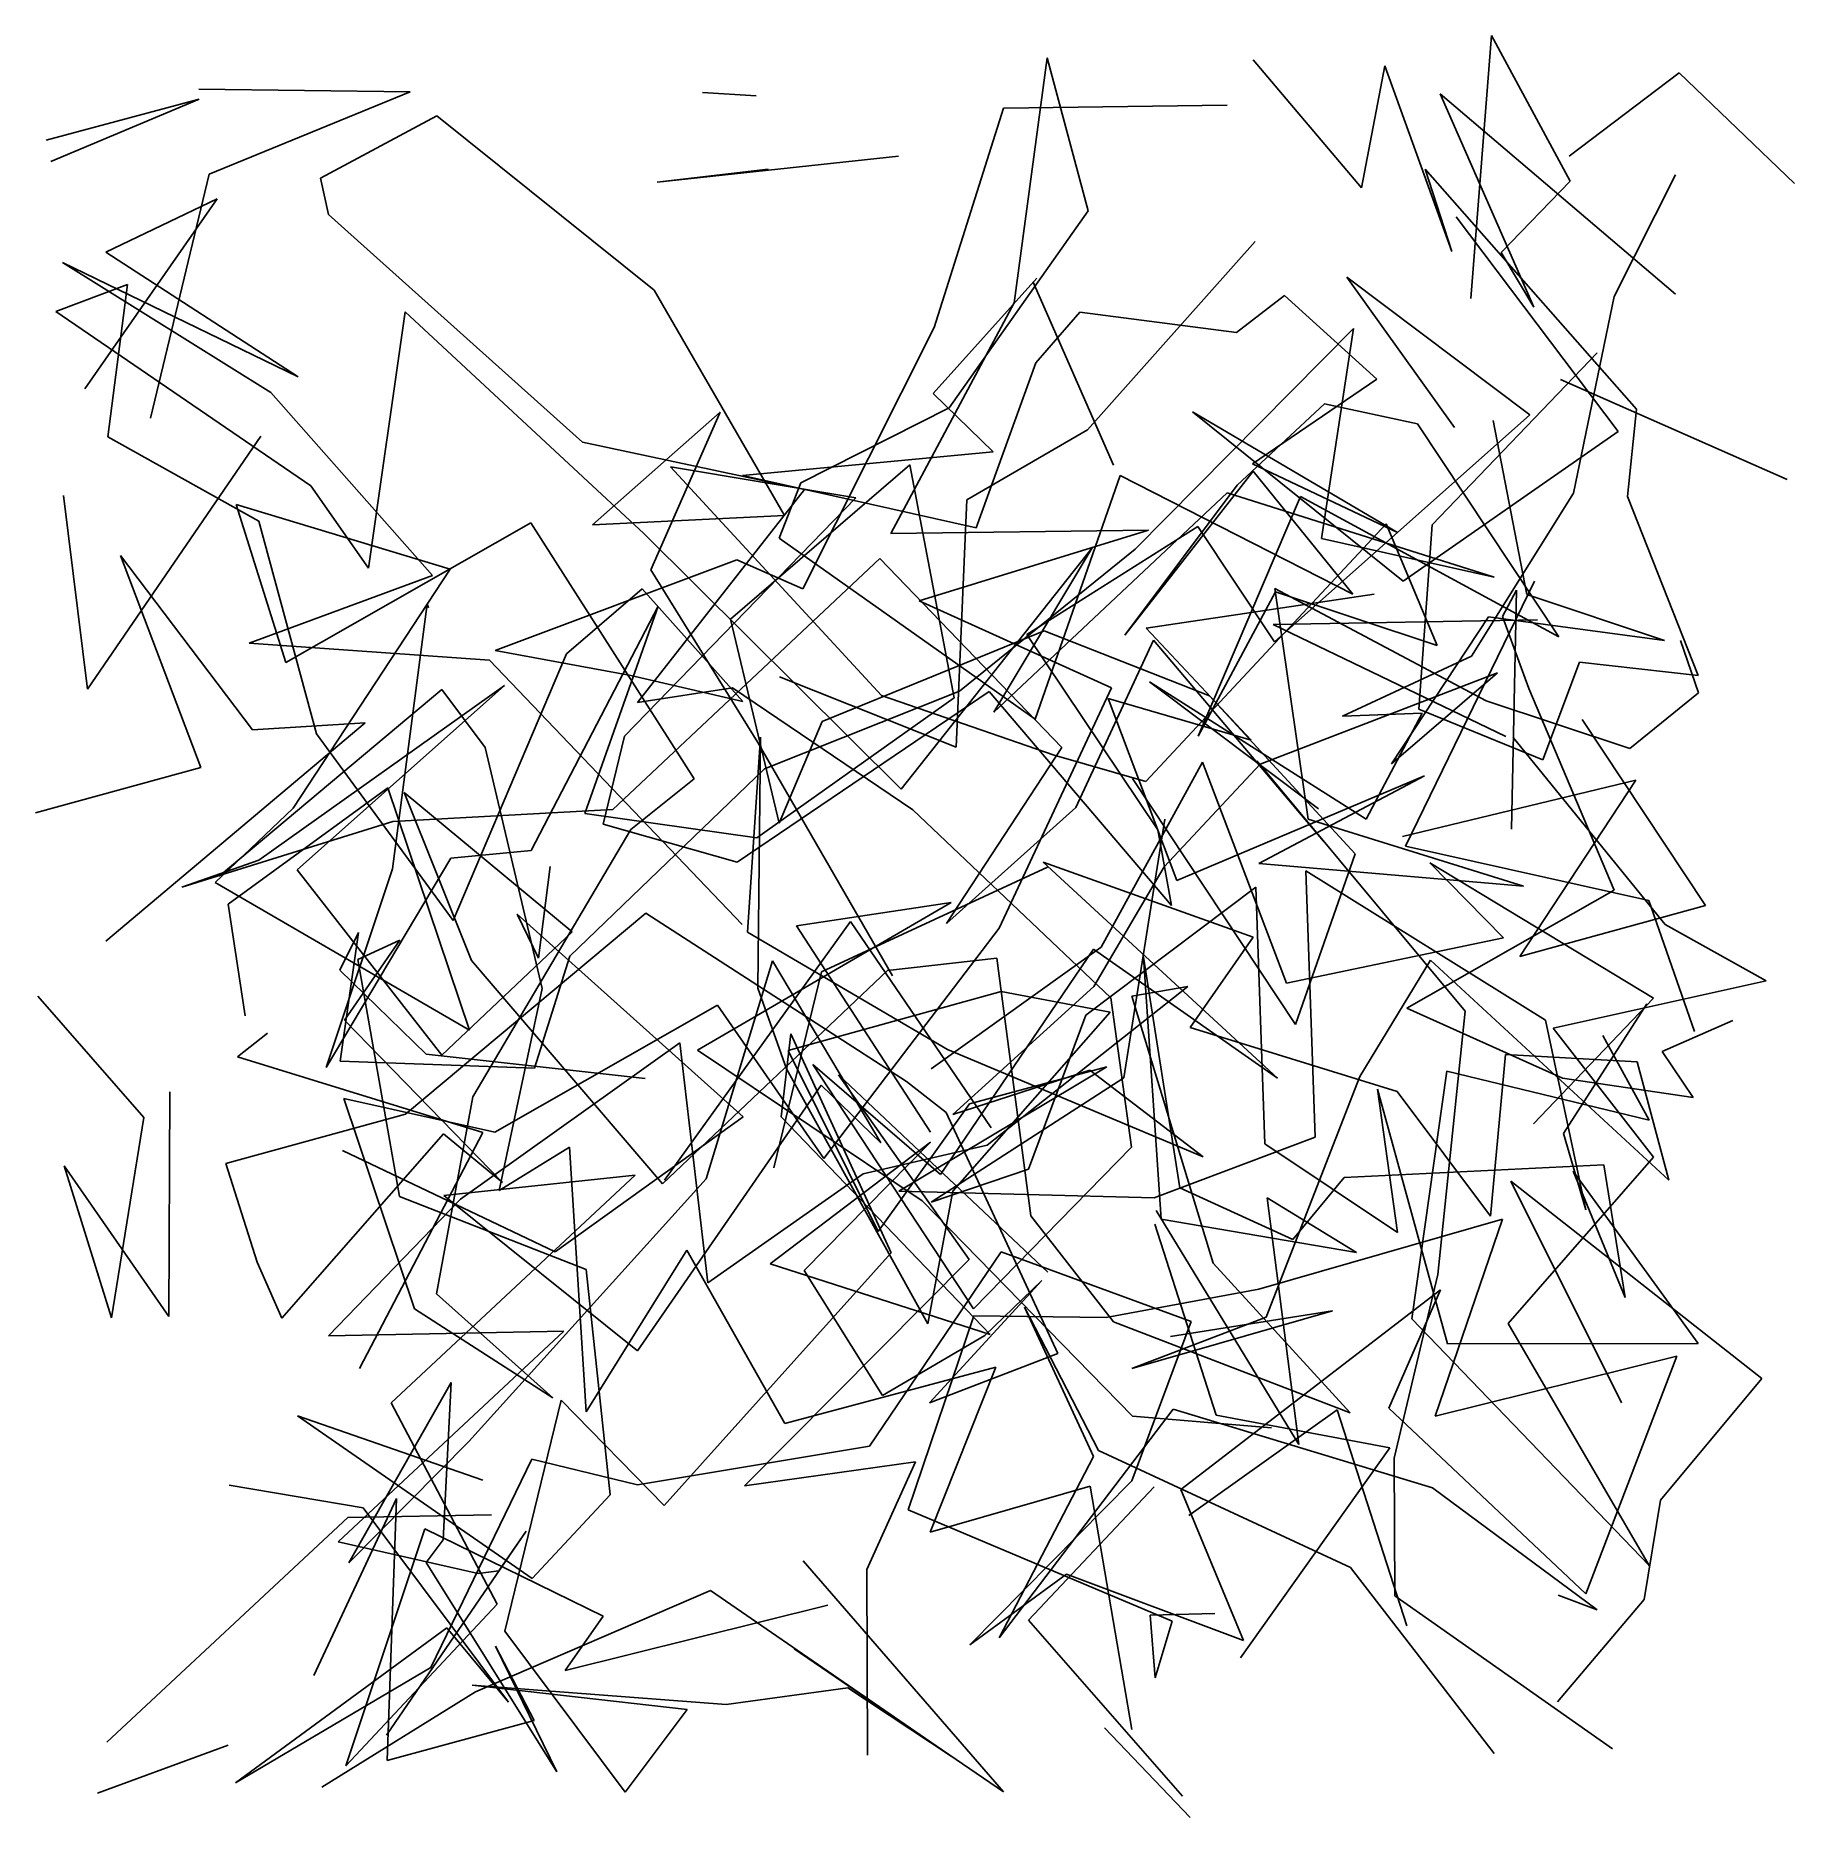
# Model space of a CAD drawing. Header units: metres. Extents: x -0.499 to 0.488, y -0.5 to 0.5.
import ezdxf

# ---------------------------------------------------------------- set-up
doc = ezdxf.new("R2010")
doc.units = ezdxf.units.M

msp = doc.modelspace()

# ---------------------------------------------------------------- linework, layer by layer
at = {"color": 30}
for p, q in [((0.30637, 0.35199, -0.1684), (0.31804, 0.49952, -0.0576)), ((0.31804, 0.49952, -0.0576), (0.36209, 0.41783, 0.03623)), ((0.34179, 0.34726, -0.21734), (0.28926, 0.46695, -0.3069)), ((0.28926, 0.46695, -0.3069), (0.42131, 0.35447, -0.20211)), ((0.36209, 0.41783, 0.03623), (0.3234, 0.3779, -0.10328)), ((0.3234, 0.3779, -0.10328), (0.34179, 0.34726, -0.21734))]:
    msp.add_line(p, q, dxfattribs=at)
at = {"color": 38}
for p, q in [((0.0687, 0.48709, 0.20788), (0.05021, 0.34973, 0.20977)), ((0.09165, 0.40116, 0.35145), (0.0687, 0.48709, 0.20788)), ((0.01368, 0.29076, 0.45406), (0.09165, 0.40116, 0.35145)), ((0.29718, 0.27963, 0.15848), (0.2368, 0.36405, 0.28492)), ((0.2368, 0.36405, 0.28492), (0.33943, 0.28684, 0.28455)), ((0.05021, 0.34973, 0.20977), (-0.01902, 0.22021, 0.13322)), ((-0.06953, 0.24876, 0.39504), (0.01368, 0.29076, 0.45406)), ((0.22438, 0.29293, 0.08311), (0.17533, 0.24737, -0.01612)), ((0.27644, 0.28168, 0.06188), (0.22438, 0.29293, 0.08311)), ((0.33943, 0.28684, 0.28455), (0.19634, 0.15955, 0.14381)), ((0.3557, 0.16228, 0.06658), (0.27644, 0.28168, 0.06188)), ((-0.03864, 0.24022, -0.08734), (-0.14267, 0.2576, 0.00273)), ((-0.14267, 0.2576, 0.00273), (-0.02413, 0.12936, 0.11441)), ((0.10961, 0.25279, 0.34361), (0.06207, 0.1161, 0.33889)), ((0.24028, 0.18627, 0.23589), (0.10961, 0.25279, 0.34361)), ((0.11238, 0.16315, 0.11071), (0.18428, 0.25524, 0.15584)), ((0.18428, 0.25524, 0.15584), (0.24028, 0.18627, 0.23589)), ((-0.16838, 0.10664, 0.0311), (-0.03864, 0.24022, -0.08734)), ((-0.08169, 0.21755, 0.37444), (-0.06953, 0.24876, 0.39504)), ((0.17533, 0.24737, -0.01612), (0.11238, 0.16315, 0.11071)), ((0.15341, 0.10659, 0.01118), (0.21094, 0.24102, 0.06251)), ((0.21094, 0.24102, 0.06251), (0.3557, 0.16228, 0.06658)), ((-0.35829, 0.14796, -0.1157), (-0.38625, 0.23644, -0.18396)), ((-0.38625, 0.23644, -0.18396), (-0.26625, 0.20027, -0.1157)), ((-0.22098, 0.22625, -0.04223), (-0.35829, 0.14796, -0.1157)), ((-0.12925, 0.08259, 0.03831), (-0.22098, 0.22625, -0.04223)), ((-0.01902, 0.22021, 0.13322), (0.12559, 0.22215, 0.16787)), ((0.12559, 0.22215, 0.16787), (-0.0031, 0.18239, 0.30452)), ((0.15319, 0.22414, 0.11675), (0.05732, 0.16352, 0.02138)), ((0.12416, 0.08112, 0.06346), (0.25899, 0.22575, 0.13186)), ((0.19634, 0.15955, 0.14381), (0.15319, 0.22414, 0.11675)), ((0.25899, 0.22575, 0.13186), (0.28743, 0.15746, 0.02145)), ((0.06207, 0.1161, 0.33889), (-0.08169, 0.21755, 0.37444)), ((-0.26625, 0.20027, -0.1157), (-0.3543, 0.06615, -0.08433)), ((-0.0031, 0.18239, 0.30452), (0.10491, 0.13363, 0.22709)), ((0.19681, 0.18761, 0.01765), (0.15341, 0.10659, 0.01118)), ((0.28743, 0.15746, 0.02145), (0.19681, 0.18761, 0.01765)), ((0.05732, 0.16352, 0.02138), (0.13078, 0.05394, -0.11115)), ((0.03611, 0.13155, -0.1296), (-0.10512, 0.03597, -0.03419)), ((0.13846, 0.01159, -0.01914), (0.03611, 0.13155, -0.1296)), ((0.10491, 0.13363, 0.22709), (0.04177, -0.00108, 0.37489)), ((-0.02413, 0.12936, 0.11441), (0.07258, 0.09584, 0.12904)), ((-0.18036, 0.05718, -0.08012), (-0.16838, 0.10664, 0.0311)), ((0.07258, 0.09584, 0.12904), (0.12416, 0.08112, 0.06346)), ((-0.1649, 0.05417, 0.01038), (-0.12925, 0.08259, 0.03831)), ((-0.30122, 0.07766, 0.13435), (-0.39072, 0.01236, 0.09099)), ((-0.2553, -0.05839, 0.08482), (-0.30122, 0.07766, 0.13435)), ((-0.3543, 0.06615, -0.08433), (-0.39811, 0.02452, -0.0339)), ((-0.25352, -0.09572, -0.03011), (-0.1649, 0.05417, 0.01038)), ((-0.10512, 0.03597, -0.03419), (-0.18036, 0.05718, -0.08012)), ((0.13078, 0.05394, -0.11115), (0.13846, 0.01159, -0.01914)), ((-0.39811, 0.02452, -0.0339), (-0.2553, -0.05839, 0.08482)), ((-0.39072, 0.01236, 0.09099), (-0.38112, -0.05034, 0.00698)), ((0.04177, -0.00108, 0.37489), (-0.0565, -0.1304, 0.29093)), ((-0.11623, -0.04435, 0.33581), (-0.24112, -0.11553, 0.22675)), ((-0.0565, -0.1304, 0.29093), (-0.11623, -0.04435, 0.33581)), ((-0.24112, -0.11553, 0.22675), (-0.32586, -0.09676, 0.13023)), ((-0.32586, -0.09676, 0.13023), (-0.28619, -0.21469, 0.11634)), ((-0.27379, -0.20627, 0.09553), (-0.25352, -0.09572, -0.03011)), ((-0.20854, -0.26455, -0.01644), (-0.27379, -0.20627, 0.09553)), ((-0.28619, -0.21469, 0.11634), (-0.20854, -0.26455, -0.01644))]:
    msp.add_line(p, q, dxfattribs=at)
at = {"color": 4}
for p, q in [((0.24501, 0.41413, 0.12213), (0.18434, 0.48588, 0.14231)), ((0.25818, 0.48257, -0.02275), (0.24501, 0.41413, 0.12213)), ((0.29569, 0.37848, 0.03219), (0.25818, 0.48257, -0.02275)), ((0.39943, 0.2899, -0.08573), (0.28083, 0.42469, 0.04068)), ((0.28083, 0.42469, 0.04068), (0.29569, 0.37848, 0.03219)), ((0.37723, 0.32166, 0.08203), (0.28463, 0.22502, 0.17718)), ((0.39433, 0.24101, -0.06359), (0.39943, 0.2899, -0.08573)), ((0.43399, 0.14061, 0.07588), (0.39433, 0.24101, -0.06359)), ((0.28463, 0.22502, 0.17718), (0.27721, 0.12169, 0.17835)), ((0.3468, 0.09336, 0.11223), (0.36742, 0.14803, 0.18897)), ((0.36742, 0.14803, 0.18897), (0.43399, 0.14061, 0.07588)), ((0.27721, 0.12169, 0.17835), (0.3468, 0.09336, 0.11223))]:
    msp.add_line(p, q, dxfattribs=at)
at = {"color": 50}
for p, q in [((0.42324, 0.47859, -0.38699), (0.36166, 0.43198, -0.37946)), ((0.48791, 0.4165, -0.37827), (0.42324, 0.47859, -0.38699))]:
    msp.add_line(p, q, dxfattribs=at)
at = {"color": 16}
for p, q in [((-0.49283, 0.44095, 0.10153), (-0.40699, 0.46395, -0.00574)), ((-0.40699, 0.46395, -0.00574), (-0.49029, 0.42884, -0.15446))]:
    msp.add_line(p, q, dxfattribs=at)
at = {"color": 11}
for p, q in [((-0.2887, 0.46792, -0.15712), (-0.40726, 0.46943, -0.239)), ((-0.40138, 0.42177, -0.10375), (-0.2887, 0.46792, -0.15712)), ((-0.43427, 0.28494, 0.02457), (-0.40138, 0.42177, -0.10375))]:
    msp.add_line(p, q, dxfattribs=at)
at = {"color": 55}
msp.add_line((-0.09445, 0.46579, -0.40292), (-0.12458, 0.46762, -0.45233), dxfattribs=at)
at = {"color": 25}
for p, q in [((0.04414, 0.45882, 0.38027), (0.16965, 0.46048, 0.37709)), ((0.00531, 0.33589, 0.35289), (0.04414, 0.45882, 0.38027)), ((-0.48749, 0.34486, -0.23741), (-0.44722, 0.35997, -0.09238)), ((-0.44722, 0.35997, -0.09238), (-0.4582, 0.27441, -0.15217)), ((-0.34434, 0.24705, -0.12894), (-0.48749, 0.34486, -0.23741)), ((-0.29143, 0.34454, -0.13628), (-0.31192, 0.20085, -0.2135)), ((-0.15753, 0.2203, -0.17751), (-0.29143, 0.34454, -0.13628)), ((-0.06835, 0.18922, 0.4415), (0.00531, 0.33589, 0.35289)), ((0.11807, 0.21144, 0.01665), (0.24056, 0.33519, 0.02324)), ((0.24056, 0.33519, 0.02324), (0.22261, 0.21748, -0.02056)), ((-0.4582, 0.27441, -0.15217), (-0.37356, 0.22717, -0.15799)), ((-0.31192, 0.20085, -0.2135), (-0.34434, 0.24705, -0.12894)), ((0.16977, 0.24302, -0.03755), (0.03889, 0.11997, -0.07186)), ((0.31952, 0.19579, -0.11961), (0.16977, 0.24302, -0.03755)), ((-0.37356, 0.22717, -0.15799), (-0.34116, 0.10792, -0.01267)), ((-0.0131, 0.07678, -0.2218), (-0.15753, 0.2203, -0.17751)), ((0.09405, 0.21224, -0.17564), (-0.0131, 0.07678, -0.2218)), ((0.01949, 0.13176, -0.09491), (0.11807, 0.21144, 0.01665)), ((0.03889, 0.11997, -0.07186), (0.09405, 0.21224, -0.17564)), ((0.22261, 0.21748, -0.02056), (0.31952, 0.19579, -0.11961)), ((-0.24096, 0.15456, 0.27234), (-0.10535, 0.2055, 0.35188)), ((-0.10535, 0.2055, 0.35188), (-0.06835, 0.18922, 0.4415)), ((-0.20093, 0.1528, 0.05689), (-0.15844, 0.18915, 0.19071)), ((-0.15844, 0.18915, 0.19071), (-0.102, 0.12609, 0.21085)), ((-0.26442, 0.00318, -0.02575), (-0.20093, 0.1528, 0.05689)), ((-0.16489, 0.14056, 0.27456), (-0.24096, 0.15456, 0.27234)), ((-0.102, 0.12609, 0.21085), (-0.16489, 0.14056, 0.27456)), ((-0.08982, 0.08829, -0.16896), (0.01949, 0.13176, -0.09491)), ((-0.34116, 0.10792, -0.01267), (-0.26442, 0.00318, -0.02575)), ((-0.19908, -0.01687, -0.10686), (-0.08982, 0.08829, -0.16896)), ((-0.32817, -0.02465, 0.08914), (-0.31754, -0.00365, -0.04466)), ((-0.31754, -0.00365, -0.04466), (-0.32781, -0.07565, -0.06662)), ((-0.21881, -0.07968, -0.19039), (-0.19908, -0.01687, -0.10686)), ((-0.27957, -0.0719, -0.02372), (-0.32817, -0.02465, 0.08914)), ((-0.32781, -0.07565, -0.06662), (-0.21881, -0.07968, -0.19039)), ((-0.15677, -0.08545, -0.0835), (-0.27957, -0.0719, -0.02372))]:
    msp.add_line(p, q, dxfattribs=at)
at = {"color": 46}
for p, q in [((-0.27367, 0.45449, 0.149), (-0.33888, 0.41965, 0.19198)), ((-0.15173, 0.35671, 0.27599), (-0.27367, 0.45449, 0.149)), ((-0.33888, 0.41965, 0.19198), (-0.33436, 0.39911, 0.08419)), ((-0.33436, 0.39911, 0.08419), (-0.19187, 0.27149, -0.06425)), ((-0.07858, 0.2304, 0.27862), (-0.15173, 0.35671, 0.27599)), ((-0.11469, 0.28832, 0.08049), (-0.18641, 0.22517, 0.21638)), ((-0.15366, 0.19981, 0.22833), (-0.11469, 0.28832, 0.08049)), ((-0.19187, 0.27149, -0.06425), (-0.06744, 0.24499, 0.01234)), ((-0.06744, 0.24499, 0.01234), (-0.16115, 0.1255, -0.01072)), ((-0.18641, 0.22517, 0.21638), (-0.07858, 0.2304, 0.27862)), ((-0.09352, 0.10308, 0.13245), (-0.15366, 0.19981, 0.22833)), ((-0.16115, 0.1255, -0.01072), (-0.10777, 0.13372, 0.08654)), ((-0.10777, 0.13372, 0.08654), (-0.00663, 0.06517, 0.08638)), ((-0.0181, -0.02792, 0.19922), (-0.09352, 0.10308, 0.13245)), ((-0.00663, 0.06517, 0.08638), (0.1045, -0.04014, 0.22761)), ((0.198, -0.0852, 0.09764), (0.06657, 0.03593, -0.00786)), ((0.06657, 0.03593, -0.00786), (0.18439, -0.00625, 0.12913)), ((0.18439, -0.00625, 0.12913), (0.14886, -0.05682, 0.1845)), ((0.00888, -0.13928, 0.08749), (0.09471, -0.01289, 0.21601)), ((0.09471, -0.01289, 0.21601), (0.198, -0.0852, 0.09764)), ((0.28369, -0.01905, 0.37889), (0.24423, -0.08434, 0.29226)), ((0.41745, -0.14242, 0.30003), (0.28369, -0.01905, 0.37889)), ((0.1045, -0.04014, 0.22761), (0.11601, -0.12394, 0.09763)), ((0.14886, -0.05682, 0.1845), (0.26511, -0.09279, 0.16447)), ((0.0274, -0.21462, 0.0055), (-0.06275, -0.07759, 0.03354)), ((-0.06275, -0.07759, 0.03354), (0.00888, -0.13928, 0.08749)), ((0.3175, -0.16266, 0.15932), (0.32585, -0.07205, 0.24755)), ((0.32585, -0.07205, 0.24755), (0.39974, -0.07605, 0.34588)), ((0.39974, -0.07605, 0.34588), (0.41745, -0.14242, 0.30003)), ((0.24423, -0.08434, 0.29226), (0.19159, -0.2193, 0.40674)), ((0.26511, -0.09279, 0.16447), (0.3175, -0.16266, 0.15932)), ((0.11601, -0.12394, 0.09763), (0.0274, -0.21462, 0.0055)), ((0.11624, -0.24815, 0.3002), (0.22881, -0.21573, 0.38529)), ((0.19159, -0.2193, 0.40674), (0.11624, -0.24815, 0.3002)), ((0.22881, -0.21573, 0.38529), (0.13786, -0.23022, 0.46381))]:
    msp.add_line(p, q, dxfattribs=at)
at = {"color": 35}
for p, q in [((-0.1501, 0.4174, 0.07154), (-0.01471, 0.43191, 0.17201)), ((-0.08774, 0.42468, 0.10104), (-0.1501, 0.4174, 0.07154))]:
    msp.add_line(p, q, dxfattribs=at)
at = {"color": 8}
for p, q in [((0.38683, 0.35311, -0.24787), (0.42124, 0.42141, -0.38491)), ((0.36403, 0.2428, -0.37133), (0.38683, 0.35311, -0.24787)), ((0.3067, 0.15145, -0.26606), (0.36403, 0.2428, -0.37133)), ((0.23448, 0.11784, -0.30217), (0.3067, 0.15145, -0.26606)), ((0.22089, 0.06573, -0.12488), (0.12617, 0.1371, -0.10834)), ((0.12617, 0.1371, -0.10834), (0.24768, 0.05996, -0.20166)), ((0.27909, 0.1195, -0.17628), (0.23448, 0.11784, -0.30217)), ((0.24768, 0.05996, -0.20166), (0.27909, 0.1195, -0.17628))]:
    msp.add_line(p, q, dxfattribs=at)
at = {"color": 5}
for p, q in [((-0.39694, 0.40806, 0.32405), (-0.47113, 0.3014, 0.17453)), ((-0.45934, 0.37799, 0.24989), (-0.39694, 0.40806, 0.32405)), ((-0.36671, 0.29932, 0.2544), (-0.48373, 0.37225, 0.19862)), ((-0.48373, 0.37225, 0.19862), (-0.35142, 0.30807, 0.14951)), ((-0.35142, 0.30807, 0.14951), (-0.45934, 0.37799, 0.24989)), ((-0.27606, 0.19668, 0.3674), (-0.36671, 0.29932, 0.2544)), ((-0.37896, 0.15866, 0.32013), (-0.27606, 0.19668, 0.3674)), ((-0.24412, 0.14927, 0.41191), (-0.37896, 0.15866, 0.32013)), ((-0.10236, 0.00089, 0.39014), (-0.24412, 0.14927, 0.41191))]:
    msp.add_line(p, q, dxfattribs=at)
at = {"color": 22}
for p, q in [((0.389, 0.27748, -0.04325), (0.29821, 0.39793, 0.04597)), ((0.06284, 0.36352, -0.11325), (0.00475, 0.29879, -0.25524)), ((0.17504, 0.33308, -0.2106), (0.20187, 0.35383, -0.11579)), ((0.20187, 0.35383, -0.11579), (0.25369, 0.3069, -0.26272)), ((0.06232, 0.31592, -0.11148), (0.0871, 0.34442, -0.23778)), ((0.0871, 0.34442, -0.23778), (0.17504, 0.33308, -0.2106)), ((0.02885, 0.22341, -0.2241), (0.06232, 0.31592, -0.11148)), ((0.25369, 0.3069, -0.26272), (0.18388, 0.25937, -0.34309)), ((0.00475, 0.29879, -0.25524), (0.03852, 0.26614, -0.39965)), ((0.26518, 0.22089, -0.23214), (0.15023, 0.28855, -0.19347)), ((0.15023, 0.28855, -0.19347), (0.26841, 0.19346, -0.1828)), ((0.26841, 0.19346, -0.1828), (0.389, 0.27748, -0.04325)), ((0.03852, 0.26614, -0.39965), (-0.10217, 0.25285, -0.29228)), ((-0.10217, 0.25285, -0.29228), (0.02885, 0.22341, -0.2241)), ((0.18388, 0.25937, -0.34309), (0.26518, 0.22089, -0.23214))]:
    msp.add_line(p, q, dxfattribs=at)
at = {"color": 57}
for p, q in [((0.09137, 0.27833, -0.35677), (0.18538, 0.38409, -0.48759)), ((0.02366, 0.23915, -0.319), (0.09137, 0.27833, -0.35677)), ((0.01766, 0.10048, -0.28741), (0.02366, 0.23915, -0.319)), ((-0.08151, 0.13989, -0.40079), (0.01766, 0.10048, -0.28741))]:
    msp.add_line(p, q, dxfattribs=at)
at = {"color": 21}
msp.add_line((0.10593, 0.25851, -0.09894), (0.06086, 0.3613, 0.03375), dxfattribs=at)
at = {"color": 53}
msp.add_line((0.35675, 0.30661, -0.28174), (0.48389, 0.25062, -0.38877), dxfattribs=at)
at = {"color": 58}
for p, q in [((0.31894, 0.28369, -0.22607), (0.3379, 0.1861, -0.3388)), ((0.3379, 0.1861, -0.3388), (0.41502, 0.16024, -0.40498)), ((0.31631, 0.1735, -0.48261), (0.26189, 0.09102, -0.4352)), ((0.41502, 0.16024, -0.40498), (0.31631, 0.1735, -0.48261)), ((0.32141, 0.14209, -0.39221), (0.18822, 0.09094, -0.25654)), ((0.26189, 0.09102, -0.4352), (0.32141, 0.14209, -0.39221)), ((-0.09933, -0.00329, -0.18288), (-0.09215, 0.10594, -0.1553)), ((-0.09215, 0.10594, -0.1553), (-0.09361, -0.03482, -0.10378)), ((0.18822, 0.09094, -0.25654), (0.13442, 0.03322, -0.35765)), ((0.13442, 0.03322, -0.35765), (0.09498, -0.03385, -0.21933)), ((0.21913, -0.11846, -0.33705), (0.21391, 0.03108, -0.37496)), ((0.21391, 0.03108, -0.37496), (0.3483, -0.05274, -0.33588)), ((0.01276, -0.06924, -0.14715), (-0.09933, -0.00329, -0.18288)), ((-0.09361, -0.03482, -0.10378), (-0.07757, -0.07995, -0.08201)), ((0.04293, -0.03659, -0.25834), (-0.07654, -0.06978, -0.37932)), ((0.09498, -0.03385, -0.21933), (0.01584, -0.10561, -0.18188)), ((0.10399, -0.04818, -0.23001), (0.04293, -0.03659, -0.25834)), ((0.01579, -0.14874, -0.29715), (0.10399, -0.04818, -0.23001)), ((0.35838, -0.11639, -0.34233), (0.4051, -0.04367, -0.46233)), ((0.3483, -0.05274, -0.33588), (0.371, -0.15908, -0.20692)), ((-0.07654, -0.06978, -0.37932), (-0.02609, -0.17122, -0.32205)), ((0.15629, -0.1294, -0.18635), (0.01276, -0.06924, -0.14715)), ((-0.07757, -0.07995, -0.08201), (0.00171, -0.22315, -0.23181)), ((0.10211, -0.07883, -0.27611), (-0.01446, -0.14869, -0.20608)), ((0.02514, -0.09968, -0.20558), (0.10211, -0.07883, -0.27611)), ((0.01584, -0.10561, -0.18188), (0.09265, -0.08077, -0.25058)), ((0.09265, -0.08077, -0.25058), (0.15629, -0.1294, -0.18635)), ((-0.02609, -0.17122, -0.32205), (0.02514, -0.09968, -0.20558)), ((0.12878, -0.15233, -0.29161), (0.21913, -0.11846, -0.33705)), ((0.371, -0.15908, -0.20692), (0.35838, -0.11639, -0.34233)), ((-0.01446, -0.14869, -0.20608), (0.12878, -0.15233, -0.29161)), ((0.00171, -0.22315, -0.23181), (0.01579, -0.14874, -0.29715))]:
    msp.add_line(p, q, dxfattribs=at)
at = {"color": 37}
for p, q in [((-0.37238, 0.27487, -0.02713), (-0.4696, 0.13287, -0.16464)), ((-0.4696, 0.13287, -0.16464), (-0.48317, 0.24156, -0.27381))]:
    msp.add_line(p, q, dxfattribs=at)
at = {"color": 28}
for p, q in [((-0.00838, 0.25883, -0.35374), (-0.10893, 0.17221, -0.46866)), ((0.01662, 0.128, -0.22406), (-0.00838, 0.25883, -0.35374)), ((-0.27912, 0.18079, -0.24275), (-0.29861, 0.03214, -0.2909)), ((-0.27838, 0.1785, -0.33356), (-0.27912, 0.18079, -0.24275)), ((-0.22068, 0.04239, -0.07953), (-0.14954, 0.1795, -0.08979)), ((-0.14954, 0.1795, -0.08979), (-0.19056, 0.06316, 0.0316)), ((-0.10893, 0.17221, -0.46866), (-0.0816, 0.05771, -0.43318)), ((-0.05757, 0.11479, -0.36372), (0.06711, 0.16571, -0.42418)), ((0.06711, 0.16571, -0.42418), (0.15976, 0.12916, -0.27494)), ((-0.0942, 0.04959, -0.0858), (0.01662, 0.128, -0.22406)), ((0.15976, 0.12916, -0.27494), (0.24151, 0.04048, -0.37377)), ((-0.0816, 0.05771, -0.43318), (-0.05757, 0.11479, -0.36372)), ((0.20798, -0.05515, -0.34948), (0.11667, 0.08288, -0.4424)), ((-0.19056, 0.06316, 0.0316), (-0.0942, 0.04959, -0.0858)), ((-0.26586, 0.03805, -0.14972), (-0.22068, 0.04239, -0.07953)), ((0.24151, 0.04048, -0.37377), (0.20798, -0.05515, -0.34948)), ((-0.33584, -0.07929, -0.19271), (-0.26586, 0.03805, -0.14972)), ((-0.29861, 0.03214, -0.2909), (-0.33584, -0.07929, -0.19271))]:
    msp.add_line(p, q, dxfattribs=at)
at = {"color": 0}
for p, q in [((-0.40613, 0.08907, -0.31274), (-0.45105, 0.20785, -0.2159)), ((-0.45105, 0.20785, -0.2159), (-0.37707, 0.11008, -0.10822)), ((-0.31393, 0.11413, -0.16703), (-0.45944, -0.00845, -0.2077)), ((-0.37707, 0.11008, -0.10822), (-0.31393, 0.11413, -0.16703)), ((-0.49875, 0.06357, -0.3067), (-0.40613, 0.08907, -0.31274))]:
    msp.add_line(p, q, dxfattribs=at)
at = {"color": 29}
for p, q in [((-0.17488, 0.06548, -0.20694), (-0.02509, 0.20627, -0.09672)), ((-0.02509, 0.20627, -0.09672), (0.07696, 0.10027, -0.1344)), ((0.08481, 0.06653, -0.13302), (0.12831, 0.16033, -0.06225)), ((0.12831, 0.16033, -0.06225), (0.22376, 0.04772, 0.00341)), ((-0.23575, 0.13496, -0.10067), (-0.37348, 0.03702, -0.19554)), ((-0.35205, 0.03154, -0.13344), (-0.23575, 0.13496, -0.10067)), ((0.07696, 0.10027, -0.1344), (0.01227, 0.00155, 0.00771)), ((0.22376, 0.04772, 0.00341), (0.18627, 0.09267, 0.12803)), ((0.18627, 0.09267, 0.12803), (0.30317, -0.04768, 0.21007)), ((-0.25421, -0.01925, -0.14164), (-0.29206, 0.0749, -0.27765)), ((-0.29206, 0.0749, -0.27765), (-0.19781, -0.00311, -0.15829)), ((-0.29838, 0.0587, -0.27613), (-0.17488, 0.06548, -0.20694)), ((0.01227, 0.00155, 0.00771), (0.08481, 0.06653, -0.13302)), ((-0.41671, 0.0218, -0.29002), (-0.29838, 0.0587, -0.27613)), ((-0.37348, 0.03702, -0.19554), (-0.41671, 0.0218, -0.29002)), ((-0.27086, -0.0723, -0.24589), (-0.35205, 0.03154, -0.13344)), ((-0.19781, -0.00311, -0.15829), (-0.27086, -0.0723, -0.24589)), ((-0.14711, -0.14464, -0.08425), (-0.25421, -0.01925, -0.14164)), ((0.04052, -0.01802, -0.08951), (-0.02089, -0.02493, 0.02278)), ((0.05965, -0.16253, -0.13017), (0.04052, -0.01802, -0.08951)), ((-0.02089, -0.02493, 0.02278), (-0.14711, -0.14464, -0.08425)), ((0.03506, -0.12287, 0.13619), (0.14772, -0.0338, 0.07782)), ((0.14772, -0.0338, 0.07782), (0.1162, -0.03923, -0.05641)), ((0.1162, -0.03923, -0.05641), (0.16178, -0.18898, 0.02416)), ((0.30317, -0.04768, 0.21007), (0.28782, -0.19541, 0.12866)), ((-0.26037, -0.15307, 0.23819), (-0.1374, -0.06548, 0.14807)), ((-0.1374, -0.06548, 0.14807), (-0.12155, -0.20011, 0.15472)), ((-0.03445, -0.13887, 0.01194), (0.03506, -0.12287, 0.13619)), ((-0.12155, -0.20011, 0.15472), (-0.03445, -0.13887, 0.01194)), ((-0.33453, -0.22988, 0.31147), (-0.26037, -0.15307, 0.23819)), ((0.10589, -0.22188, -0.21961), (0.05965, -0.16253, -0.13017)), ((0.16178, -0.18898, 0.02416), (0.23863, -0.27306, -0.07942)), ((0.28782, -0.19541, 0.12866), (0.26336, -0.29844, 0.25436)), ((-0.20241, -0.22715, 0.27186), (-0.33453, -0.22988, 0.31147)), ((-0.32901, -0.34529, 0.16476), (-0.20241, -0.22715, 0.27186)), ((0.23863, -0.27306, -0.07942), (0.10589, -0.22188, -0.21961)), ((0.26336, -0.29844, 0.25436), (0.26386, -0.37558, 0.3307)), ((-0.30185, -0.45377, 0.27115), (-0.22354, -0.33946, 0.12168)), ((-0.22354, -0.33946, 0.12168), (-0.23896, -0.36155, 0.21213)), ((-0.25056, -0.3631, 0.28694), (-0.32901, -0.34529, 0.16476)), ((-0.23896, -0.36155, 0.21213), (-0.25056, -0.3631, 0.28694)), ((0.26386, -0.37558, 0.3307), (0.38581, -0.46154, 0.19033))]:
    msp.add_line(p, q, dxfattribs=at)
at = {"color": 15}
for p, q in [((0.34207, 0.19351, -0.10232), (0.26982, 0.04481, -0.09465)), ((0.26982, 0.04481, -0.09465), (0.40625, 0.01442, -0.17233)), ((0.40625, 0.01442, -0.17233), (0.43191, -0.05905, -0.11713))]:
    msp.add_line(p, q, dxfattribs=at)
at = {"color": 7}
for p, q in [((0.2522, 0.18613, 0.04343), (0.12436, 0.16714, -0.04599)), ((0.21523, 0.05993, 0.00466), (0.19654, 0.18938, -0.13081)), ((0.19654, 0.18938, -0.13081), (0.31492, 0.12638, -0.21262)), ((0.12436, 0.16714, -0.04599), (0.18322, 0.10424, -0.06499)), ((0.43405, 0.13083, -0.31655), (0.42395, 0.16017, -0.27614)), ((0.39563, 0.09959, -0.30203), (0.43405, 0.13083, -0.31655)), ((0.18322, 0.10424, -0.06499), (0.10295, 0.1276, -0.05522)), ((0.10295, 0.1276, -0.05522), (0.14155, 0.02565, -0.05399)), ((0.31492, 0.12638, -0.21262), (0.39563, 0.09959, -0.30203)), ((0.14155, 0.02565, -0.05399), (0.28045, 0.08438, 0.07345)), ((0.28045, 0.08438, 0.07345), (0.18743, 0.03516, -0.02305)), ((0.33598, 0.02238, 0.12635), (0.21523, 0.05993, 0.00466)), ((0.18743, 0.03516, -0.02305), (0.33598, 0.02238, 0.12635))]:
    msp.add_line(p, q, dxfattribs=at)
at = {"color": 51}
for p, q in [((0.33206, 0.18838, -0.32944), (0.32423, 0.17377, -0.20378)), ((0.32919, 0.05438, -0.39636), (0.33206, 0.18838, -0.32944)), ((0.32423, 0.17377, -0.20378), (0.33888, 0.13335, -0.08848)), ((0.33888, 0.13335, -0.08848), (0.38679, 0.02011, -0.08626)), ((0.38679, 0.02011, -0.08626), (0.27052, -0.04596, -0.07233)), ((0.27052, -0.04596, -0.07233), (0.3579, -0.08521, 0.0351)), ((0.41381, -0.07029, -0.0433), (0.45342, -0.05301, -0.04853)), ((0.43119, -0.09606, -0.00701), (0.41381, -0.07029, -0.0433)), ((0.3579, -0.08521, 0.0351), (0.43119, -0.09606, -0.00701))]:
    msp.add_line(p, q, dxfattribs=at)
at = {"color": 39}
for p, q in [((0.34378, 0.17184, 0.31912), (0.19551, 0.16924, 0.35051)), ((0.19551, 0.16924, 0.35051), (0.3261, 0.10643, 0.38225))]:
    msp.add_line(p, q, dxfattribs=at)
at = {"color": 41}
for p, q in [((-0.27095, 0.13275, 0.03174), (-0.39586, 0.0281, -0.05588)), ((-0.24653, 0.10027, -0.05128), (-0.27095, 0.13275, 0.03174)), ((-0.21454, -0.03504, -0.05401), (-0.24653, 0.10027, -0.05128)), ((-0.23866, -0.14835, -0.00523), (-0.21454, -0.03504, -0.05401)), ((-0.1992, -0.12398, 0.02931), (-0.23866, -0.14835, -0.00523)), ((-0.18992, -0.27251, 0.04934), (-0.1992, -0.12398, 0.02931)), ((-0.13338, -0.18181, 0.02994), (-0.18992, -0.27251, 0.04934)), ((-0.07841, -0.27907, -0.0761), (-0.13338, -0.18181, 0.02994)), ((0.04001, -0.2474, -0.00916), (-0.07841, -0.27907, -0.0761)), ((0.00308, -0.33991, 0.13938), (0.04001, -0.2474, -0.00916)), ((0.09282, -0.31422, 0.18722), (0.00308, -0.33991, 0.13938)), ((0.11624, -0.45056, 0.15604), (0.09282, -0.31422, 0.18722))]:
    msp.add_line(p, q, dxfattribs=at)
at = {"color": 60}
for p, q in [((0.36884, 0.11594, 0.21988), (0.43815, 0.01151, 0.29674)), ((0.39901, 0.08192, 0.44688), (0.26813, 0.05034, 0.47797)), ((0.33398, -0.01707, 0.33108), (0.39901, 0.08192, 0.44688)), ((0.43815, 0.01151, 0.29674), (0.33398, -0.01707, 0.33108))]:
    msp.add_line(p, q, dxfattribs=at)
at = {"color": 40}
for p, q in [((0.33008, 0.1059, -0.19513), (0.41534, 0.00093, -0.18235)), ((0.41534, 0.00093, -0.18235), (0.47205, -0.03068, -0.0344)), ((0.47205, -0.03068, -0.0344), (0.35263, -0.05721, -0.17617)), ((0.35263, -0.05721, -0.17617), (0.40885, -0.12954, -0.27547)), ((0.4065, -0.10883, -0.30324), (0.38054, -0.06128, -0.20624)), ((0.27327, -0.2202, -0.29635), (0.29291, -0.08144, -0.27419)), ((0.29291, -0.08144, -0.27419), (0.4065, -0.10883, -0.30324)), ((0.40885, -0.12954, -0.27547), (0.32744, -0.22284, -0.16681)), ((0.40642, -0.35856, -0.17185), (0.27327, -0.2202, -0.29635)), ((0.32744, -0.22284, -0.16681), (0.40642, -0.35856, -0.17185))]:
    msp.add_line(p, q, dxfattribs=at)
at = {"color": 44}
for p, q in [((0.15593, 0.09196, -0.27323), (0.09902, -0.01176, -0.32078)), ((0.203, -0.03205, -0.19203), (0.15593, 0.09196, -0.27323)), ((0.40883, -0.04043, -0.19512), (0.28335, 0.03548, -0.09103)), ((0.28335, 0.03548, -0.09103), (0.32468, -0.00663, -0.09853)), ((0.32468, -0.00663, -0.09853), (0.203, -0.03205, -0.19203)), ((0.09902, -0.01176, -0.32078), (0.00371, -0.08008, -0.409)), ((0.34158, -0.1109, -0.07254), (0.40883, -0.04043, -0.19512))]:
    msp.add_line(p, q, dxfattribs=at)
at = {"color": 31}
for p, q in [((0.13473, 0.06006, 0.12402), (0.11183, -0.085, 0.23325)), ((0.09037, -0.04989, 0.28529), (0.18588, 0.02195, 0.17602)), ((0.18588, 0.02195, 0.17602), (0.19083, -0.12203, 0.02812)), ((0.1431, -0.14681, 0.24463), (0.12275, -0.01736, 0.20952)), ((0.12275, -0.01736, 0.20952), (0.13268, -0.16434, 0.35179)), ((0.05821, -0.13635, 0.30848), (0.09037, -0.04989, 0.28529)), ((0.11183, -0.085, 0.23325), (0.00371, -0.15478, 0.17084)), ((0.26532, -0.17187, 0.14875), (0.25399, -0.09151, 0.0139)), ((0.25399, -0.09151, 0.0139), (0.29328, -0.23426, 0.06862)), ((0.19083, -0.12203, 0.02812), (0.26532, -0.17187, 0.14875)), ((0.00371, -0.15478, 0.17084), (0.05821, -0.13635, 0.30848)), ((0.38095, -0.1339, 0.23325), (0.2353, -0.14094, 0.27119)), ((0.43399, -0.23413, 0.13053), (0.36377, -0.13743, 0.17452)), ((0.36377, -0.13743, 0.17452), (0.39293, -0.20835, 0.27778)), ((0.39293, -0.20835, 0.27778), (0.38095, -0.1339, 0.23325)), ((0.20646, -0.17586, 0.12948), (0.1431, -0.14681, 0.24463)), ((0.2353, -0.14094, 0.27119), (0.20646, -0.17586, 0.12948)), ((0.21, -0.29072, 0.3747), (0.12991, -0.15952, 0.48254)), ((0.24224, -0.18311, 0.41167), (0.19212, -0.15242, 0.41123)), ((0.19212, -0.15242, 0.41123), (0.21, -0.29072, 0.3747)), ((0.13268, -0.16434, 0.35179), (0.24224, -0.18311, 0.41167)), ((0.29328, -0.23426, 0.06862), (0.43399, -0.23413, 0.13053))]:
    msp.add_line(p, q, dxfattribs=at)
at = {"color": 56}
for p, q in [((-0.21005, 0.03351, 0.39865), (-0.21663, -0.01804, 0.45102)), ((-0.21663, -0.01804, 0.45102), (-0.22854, 0.00677, 0.42484)), ((-0.22854, 0.00677, 0.42484), (-0.10186, -0.10693, 0.47425)), ((-0.10186, -0.10693, 0.47425), (-0.20725, -0.18272, 0.35773)), ((-0.20725, -0.18272, 0.35773), (-0.32665, -0.12588, 0.45565))]:
    msp.add_line(p, q, dxfattribs=at)
at = {"color": 49}
for p, q in [((0.06894, 0.03299, -0.28113), (-0.05791, -0.02563, -0.41179)), ((-0.05791, -0.02563, -0.41179), (-0.08453, -0.13552, -0.48629))]:
    msp.add_line(p, q, dxfattribs=at)
at = {"color": 19}
for p, q in [((-0.12736, -0.06954, -0.33936), (0.01495, 0.01322, -0.22825)), ((0.01495, 0.01322, -0.22825), (-0.07186, 0.0002, -0.37713)), ((-0.07186, 0.0002, -0.37713), (0.00332, -0.11559, -0.40572)), ((-0.00139, -0.15416, -0.2409), (-0.12736, -0.06954, -0.33936)), ((0.11668, -0.27494, -0.22341), (-0.00139, -0.15416, -0.2409)), ((0.19452, -0.28137, -0.34409), (0.11668, -0.27494, -0.22341))]:
    msp.add_line(p, q, dxfattribs=at)
at = {"color": 20}
for p, q in [((-0.2913, -0.10553, -0.33657), (-0.15647, 0.00726, -0.36906)), ((-0.15647, 0.00726, -0.36906), (-0.01024, -0.08715, -0.25035)), ((-0.29446, -0.00782, 0.07876), (-0.32538, -0.05274, -0.06025)), ((-0.31803, -0.01875, 0.15218), (-0.29446, -0.00782, 0.07876)), ((-0.29463, -0.15165, 0.14001), (-0.31803, -0.01875, 0.15218)), ((-0.32538, -0.05274, -0.06025), (-0.23681, -0.14379, -0.18917)), ((-0.08045, -0.10691, 0.03896), (-0.07506, -0.06047, 0.02051)), ((-0.07506, -0.06047, 0.02051), (-0.01878, -0.18334, -0.10562)), ((-0.01024, -0.08715, -0.25035), (0.01209, -0.10454, -0.21216)), ((-0.39201, -0.13319, -0.24644), (-0.2913, -0.10553, -0.33657)), ((0.03674, -0.22914, 0.12804), (-0.08045, -0.10691, 0.03896)), ((0.01209, -0.10454, -0.21216), (0.07463, -0.23965, -0.27649)), ((-0.26999, -0.11657, -0.31789), (-0.36069, -0.21981, -0.27459)), ((-0.23681, -0.14379, -0.18917), (-0.26999, -0.11657, -0.31789)), ((0.00336, -0.12126, 0.06862), (-0.08659, -0.18949, 0.12275)), ((-0.06755, -0.19309, 0.17683), (0.00336, -0.12126, 0.06862)), ((-0.3744, -0.18852, -0.2154), (-0.39201, -0.13319, -0.24644)), ((-0.18986, -0.19254, 0.11916), (-0.29463, -0.15165, 0.14001)), ((-0.36069, -0.21981, -0.27459), (-0.3744, -0.18852, -0.2154)), ((-0.01878, -0.18334, -0.10562), (-0.14605, -0.325, -0.1491)), ((-0.08659, -0.18949, 0.12275), (0.03674, -0.22914, 0.12804)), ((-0.1765, -0.31892, 0.06991), (-0.18986, -0.19254, 0.11916)), ((-0.02361, -0.26319, 0.10323), (-0.06755, -0.19309, 0.17683)), ((0.00269, -0.26736, -0.1579), (0.06574, -0.19883, -0.03909)), ((0.06574, -0.19883, -0.03909), (0.03381, -0.22961, 0.08206)), ((0.03381, -0.22961, 0.08206), (-0.02361, -0.26319, 0.10323)), ((0.07463, -0.23965, -0.27649), (0.00269, -0.26736, -0.1579)), ((-0.20388, -0.26582, -0.2563), (-0.23543, -0.39547, -0.20359)), ((-0.14605, -0.325, -0.1491), (-0.20388, -0.26582, -0.2563)), ((-0.24793, -0.31073, -0.25232), (-0.35187, -0.27464, -0.13672)), ((-0.35187, -0.27464, -0.13672), (-0.22016, -0.36595, -0.05283)), ((-0.22016, -0.36595, -0.05283), (-0.1765, -0.31892, 0.06991)), ((-0.12022, -0.37275, -0.2049), (-0.25197, -0.42958, -0.11957)), ((0.01479, -0.46567, -0.10577), (-0.12022, -0.37275, -0.2049)), ((-0.23543, -0.39547, -0.20359), (-0.16795, -0.48586, -0.14539)), ((-0.25197, -0.42958, -0.11957), (-0.33823, -0.48301, -0.12417)), ((-0.13325, -0.4394, -0.13219), (-0.25376, -0.42579, -0.26731)), ((-0.25376, -0.42579, -0.26731), (-0.11139, -0.43659, -0.12632)), ((-0.11139, -0.43659, -0.12632), (-0.04304, -0.4273, -0.07235)), ((-0.04304, -0.4273, -0.07235), (0.01479, -0.46567, -0.10577)), ((-0.16795, -0.48586, -0.14539), (-0.13325, -0.4394, -0.13219))]:
    msp.add_line(p, q, dxfattribs=at)
at = {"color": 54}
for p, q in [((-0.04165, 0.00258, -0.45988), (-0.14587, -0.14246, -0.44932)), ((0.03723, -0.11313, -0.48761), (-0.04165, 0.00258, -0.45988))]:
    msp.add_line(p, q, dxfattribs=at)
at = {"color": 1}
for p, q in [((-0.08539, -0.01946, -0.40903), (-0.12263, -0.14167, -0.35588)), ((-0.02457, -0.1215, -0.26616), (-0.08539, -0.01946, -0.40903)), ((-0.1611, -0.23825, -0.34592), (-0.05801, -0.08922, -0.19602)), ((-0.05801, -0.08922, -0.19602), (-0.02457, -0.1215, -0.26616)), ((-0.29923, -0.26746, -0.3622), (-0.16246, -0.13975, -0.3504)), ((-0.16246, -0.13975, -0.3504), (-0.26976, -0.15113, -0.42981)), ((-0.12263, -0.14167, -0.35588), (-0.25577, -0.28904, -0.23025)), ((-0.26976, -0.15113, -0.42981), (-0.1611, -0.23825, -0.34592)), ((-0.323, -0.35717, -0.20388), (-0.26565, -0.2559, -0.13594)), ((-0.26565, -0.2559, -0.13594), (-0.27017, -0.34429, -0.06283)), ((-0.23981, -0.38024, -0.4302), (-0.29923, -0.26746, -0.3622)), ((-0.25577, -0.28904, -0.23025), (-0.323, -0.35717, -0.20388)), ((-0.29638, -0.321, 0.19609), (-0.34271, -0.42031, 0.24327)), ((-0.30151, -0.46799, 0.12063), (-0.29638, -0.321, 0.19609)), ((-0.28043, -0.33813, -0.46846), (-0.3248, -0.47102, -0.43616)), ((-0.1803, -0.38704, -0.45369), (-0.28043, -0.33813, -0.46846)), ((-0.27017, -0.34429, -0.06283), (-0.27964, -0.35691, 0.07191)), ((-0.27964, -0.35691, 0.07191), (-0.20632, -0.47442, 0.10162)), ((-0.3248, -0.47102, -0.43616), (-0.23981, -0.38024, -0.4302)), ((-0.05432, -0.38092, -0.49533), (-0.20165, -0.41756, -0.48584)), ((-0.20165, -0.41756, -0.48584), (-0.1803, -0.38704, -0.45369)), ((-0.20632, -0.47442, 0.10162), (-0.24075, -0.40393, 0.13431)), ((-0.24075, -0.40393, 0.13431), (-0.21903, -0.44553, 0.02977)), ((-0.21903, -0.44553, 0.02977), (-0.30151, -0.46799, 0.12063))]:
    msp.add_line(p, q, dxfattribs=at)
at = {"color": 32}
for p, q in [((-0.43797, -0.10734, -0.09361), (-0.49756, -0.03921, 0.01636)), ((-0.42355, -0.09299, -0.1947), (-0.42398, -0.21897, -0.08228)), ((-0.45618, -0.21966, -0.01863), (-0.43797, -0.10734, -0.09361)), ((-0.42398, -0.21897, -0.08228), (-0.48271, -0.13453, 0.04758)), ((-0.48271, -0.13453, 0.04758), (-0.45618, -0.21966, -0.01863))]:
    msp.add_line(p, q, dxfattribs=at)
at = {"color": 26}
for p, q in [((-0.38553, -0.07332, -0.39912), (-0.36863, -0.05998, -0.41523)), ((-0.24794, -0.11572, -0.25948), (-0.38553, -0.07332, -0.39912)), ((-0.31708, -0.24805, -0.297), (-0.24794, -0.11572, -0.25948))]:
    msp.add_line(p, q, dxfattribs=at)
at = {"color": 9}
for p, q in [((0.06918, -0.19418, -0.32608), (-0.04825, -0.08348, -0.22072)), ((-0.04825, -0.08348, -0.22072), (0.02504, -0.18701, -0.27265)), ((0.02504, -0.18701, -0.27265), (-0.10116, -0.31404, -0.23036)), ((-0.10116, -0.31404, -0.23036), (-0.00517, -0.30051, -0.24589)), ((-0.00517, -0.30051, -0.24589), (-0.03248, -0.36089, -0.25623)), ((-0.03248, -0.36089, -0.25623), (-0.03212, -0.4651, -0.30932))]:
    msp.add_line(p, q, dxfattribs=at)
at = {"color": 17}
for p, q in [((0.46957, -0.25366, 0.37798), (0.32889, -0.14307, 0.42133)), ((0.32889, -0.14307, 0.42133), (0.39085, -0.26743, 0.43692)), ((0.41272, -0.32203, 0.29467), (0.46957, -0.25366, 0.37798)), ((0.40369, -0.37771, 0.40184), (0.41272, -0.32203, 0.29467)), ((0.35507, -0.43515, 0.31104), (0.40369, -0.37771, 0.40184))]:
    msp.add_line(p, q, dxfattribs=at)
at = {"color": 42}
for p, q in [((0.12912, -0.16724, -0.42068), (0.16347, -0.27439, -0.48647)), ((0.16347, -0.27439, -0.48647), (0.26096, -0.29267, -0.33816)), ((0.26096, -0.29267, -0.33816), (0.17724, -0.41047, -0.33247))]:
    msp.add_line(p, q, dxfattribs=at)
at = {"color": 12}
for p, q in [((0.18741, -0.20362, -0.0957), (0.32411, -0.16437, -0.19273)), ((0.32411, -0.16437, -0.19273), (0.28639, -0.27488, -0.11975)), ((0.0429, -0.18267, 0.02741), (-0.03099, -0.29171, 0.13396)), ((0.14946, -0.22172, 0.05669), (0.0429, -0.18267, 0.02741)), ((0.10181, -0.21946, -0.05282), (0.18741, -0.20362, -0.0957)), ((0.28939, -0.20392, -0.00417), (0.14379, -0.31598, 0.05819)), ((0.26033, -0.2704, -0.11035), (0.28939, -0.20392, -0.00417)), ((-0.0093, -0.32749, -0.0143), (0.02761, -0.21852, -0.01685)), ((0.02761, -0.21852, -0.01685), (0.10181, -0.21946, -0.05282)), ((0.11614, -0.31116, -0.06348), (0.14946, -0.22172, 0.05669)), ((0.28639, -0.27488, -0.11975), (0.42189, -0.24129, -0.2614)), ((0.42189, -0.24129, -0.2614), (0.37084, -0.37452, -0.21964)), ((0.37084, -0.37452, -0.21964), (0.26033, -0.2704, -0.11035)), ((-0.22046, -0.29896, 0.07363), (-0.27706, -0.41577, 0.16603)), ((-0.16114, -0.31337, 0.15596), (-0.22046, -0.29896, 0.07363)), ((-0.03099, -0.29171, 0.13396), (-0.16114, -0.31337, 0.15596)), ((-0.31498, -0.32621, 0.35141), (-0.39011, -0.3135, 0.49685)), ((0.02542, -0.40322, -0.07144), (0.11614, -0.31116, -0.06348)), ((0.14379, -0.31598, 0.05819), (0.17893, -0.40071, -0.07202)), ((-0.23352, -0.43528, 0.43258), (-0.31498, -0.32621, 0.35141)), ((0.13893, -0.38984, 0.10552), (-0.0093, -0.32749, -0.0143)), ((0.07961, -0.36349, -0.11973), (0.02542, -0.40322, -0.07144)), ((0.17893, -0.40071, -0.07202), (0.07961, -0.36349, -0.11973)), ((0.16278, -0.38547, -0.00748), (0.12652, -0.38643, 0.08052)), ((0.12652, -0.38643, 0.08052), (0.12929, -0.42172, 0.13697)), ((-0.38665, -0.4805, 0.25246), (-0.26809, -0.39362, 0.32559)), ((-0.26809, -0.39362, 0.32559), (-0.23352, -0.43528, 0.43258)), ((0.12929, -0.42172, 0.13697), (0.13893, -0.38984, 0.10552)), ((-0.27706, -0.41577, 0.16603), (-0.38665, -0.4805, 0.25246))]:
    msp.add_line(p, q, dxfattribs=at)
at = {"color": 24}
for p, q in [((0.09469, -0.29757, 0.04154), (0.05606, -0.21372, -0.03871)), ((0.05606, -0.21372, -0.03871), (0.09752, -0.29422, -0.12733)), ((0.13947, -0.27087, 0.09206), (0.04171, -0.39923, 0.02455)), ((0.28487, -0.31515, 0.03457), (0.13947, -0.27087, 0.09206)), ((0.04171, -0.39923, 0.02455), (0.09469, -0.29757, 0.04154)), ((0.09752, -0.29422, -0.12733), (0.23882, -0.3597, -0.27047)), ((0.37731, -0.38348, -0.11393), (0.28487, -0.31515, 0.03457)), ((0.23882, -0.3597, -0.27047), (0.31958, -0.46415, -0.40637)), ((0.35532, -0.37537, -0.19254), (0.37731, -0.38348, -0.11393))]:
    msp.add_line(p, q, dxfattribs=at)
at = {"color": 43}
for p, q in [((0.23136, -0.2713, 0.47569), (0.14816, -0.33052, 0.46922)), ((0.27054, -0.39249, 0.46918), (0.23136, -0.2713, 0.47569))]:
    msp.add_line(p, q, dxfattribs=at)
at = {"color": 23}
for p, q in [((0.12869, -0.31455, 0.11691), (0.05819, -0.38935, 0.18657)), ((0.05819, -0.38935, 0.18657), (0.14461, -0.48807, 0.25073))]:
    msp.add_line(p, q, dxfattribs=at)
at = {"color": 34}
for p, q in [((-0.32363, -0.33171, -0.24595), (-0.45884, -0.45782, -0.29465)), ((-0.24307, -0.33017, -0.38388), (-0.32363, -0.33171, -0.24595))]:
    msp.add_line(p, q, dxfattribs=at)
at = {"color": 13}
for p, q in [((0.04424, -0.48551, -0.34725), (-0.06823, -0.35602, -0.47321)), ((-0.07321, -0.40533, -0.24121), (0.04424, -0.48551, -0.34725))]:
    msp.add_line(p, q, dxfattribs=at)
at = {"color": 27}
msp.add_line((0.10089, -0.44965, -0.32721), (0.14896, -0.49992, -0.38243), dxfattribs=at)
at = {"color": 52}
msp.add_line((-0.39075, -0.45938, -0.27823), (-0.46396, -0.4863, -0.21596), dxfattribs=at)

doc.saveas('drawing.dxf')
